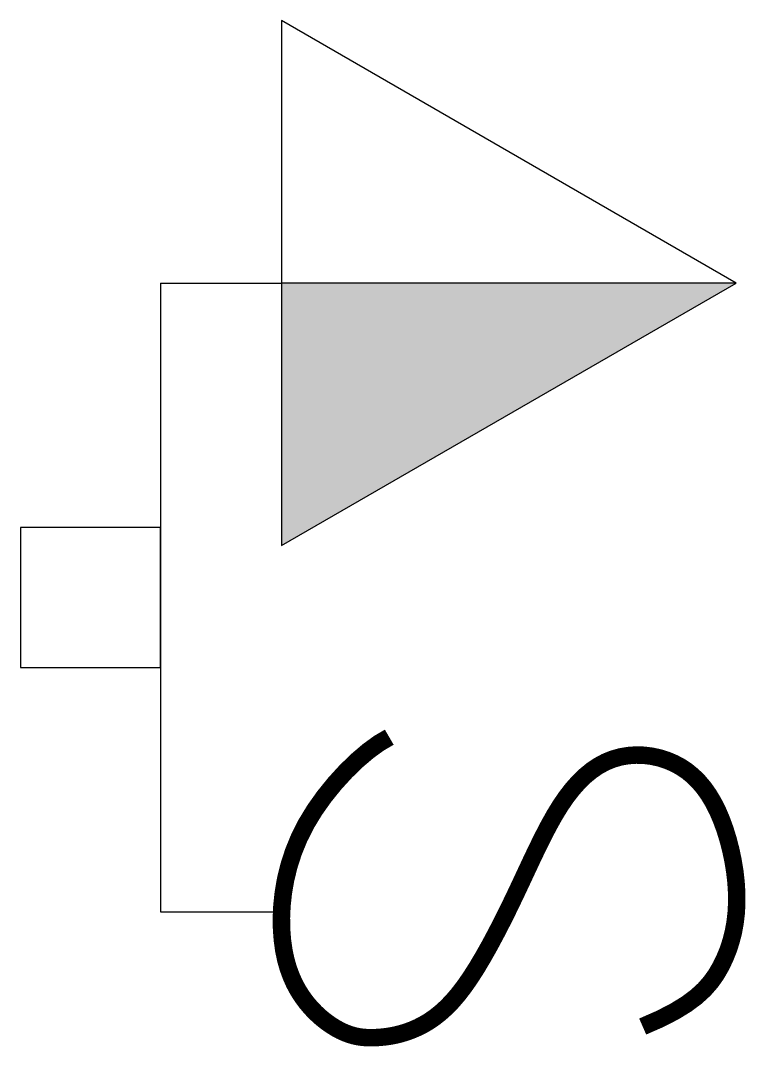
# Model space of a CAD drawing. Header units: millimetres. Extents: x -3096.776 to -3096.362, y 3744.998 to 3745.584.
import ezdxf

# ---------------------------------------------------------------- set-up
doc = ezdxf.new("R2010")
doc.units = ezdxf.units.MM
doc.header["$LTSCALE"] = 10
doc.layers.add('Ele_tomadas', color=2, linetype='Continuous')

msp = doc.modelspace()

# ---------------------------------------------------------------- hatches: boundary and pattern name
at = {"layer": 'Ele_tomadas'}
msp.add_hatch(color=1, dxfattribs=at).paths.add_polyline_path([(-3096.627, 3745.284), (-3096.36719, 3745.434), (-3096.627, 3745.434)])

# ---------------------------------------------------------------- linework, layer by layer
at = {"layer": 'Ele_tomadas', "color": 4}
for p, q in [((-3096.69628, 3745.434), (-3096.627, 3745.434)), ((-3096.69628, 3745.434), (-3096.69628, 3745.0748)), ((-3096.69628, 3745.0748), (-3096.627, 3745.0748))]:
    msp.add_line(p, q, dxfattribs=at)
at = {"layer": 'Ele_tomadas', "color": 1}
msp.add_line((-3096.36719, 3745.434), (-3096.627, 3745.434), dxfattribs=at)
at = {"layer": 'Ele_tomadas', "color": 3}
for points in [[(-3096.627, 3745.284), (-3096.36719, 3745.434), (-3096.627, 3745.584)], [(-3096.77628, 3745.2144), (-3096.69628, 3745.2144), (-3096.69628, 3745.2944), (-3096.77628, 3745.2944)]]:
    msp.add_lwpolyline(points, close=True, dxfattribs=at)
at = {"layer": 'Ele_tomadas', "color": 1, "const_width": 0.01}
msp.add_lwpolyline([(-3096.56549, 3745.17455), (-3096.57128, 3745.17118), (-3096.57746, 3745.1667), (-3096.58385, 3745.16127), (-3096.59029, 3745.15503), (-3096.59659, 3745.14813), (-3096.60259, 3745.14073), (-3096.6081, 3745.13298), (-3096.61295, 3745.12502), (-3096.617, 3745.11699), (-3096.62028, 3745.10897), (-3096.62284, 3745.10103), (-3096.62475, 3745.09323), (-3096.62606, 3745.08563), (-3096.62684, 3745.0783), (-3096.62715, 3745.0713), (-3096.62704, 3745.0647), (-3096.62657, 3745.05854), (-3096.62577, 3745.05282), (-3096.62466, 3745.04751), (-3096.62326, 3745.04259), (-3096.6216, 3745.03803), (-3096.6197, 3745.0338), (-3096.61759, 3745.02989), (-3096.61527, 3745.02627), (-3096.61279, 3745.02291), (-3096.61017, 3745.01982), (-3096.60744, 3745.017), (-3096.60464, 3745.01444), (-3096.6018, 3745.01214), (-3096.59896, 3745.01012), (-3096.59616, 3745.00836), (-3096.59341, 3745.00688), (-3096.59076, 3745.00566), (-3096.58818, 3745.0047), (-3096.58565, 3745.00396), (-3096.58315, 3745.00342), (-3096.58066, 3745.00308), (-3096.57814, 3745.00289), (-3096.57558, 3745.00285), (-3096.57296, 3745.00293), (-3096.57025, 3745.00312), (-3096.56745, 3745.00342), (-3096.56458, 3745.00385), (-3096.56164, 3745.00443), (-3096.55864, 3745.00519), (-3096.55558, 3745.00613), (-3096.55248, 3745.00727), (-3096.54934, 3745.00863), (-3096.54616, 3745.01024), (-3096.54295, 3745.01213), (-3096.53969, 3745.01436), (-3096.53639, 3745.01696), (-3096.53304, 3745.01998), (-3096.52963, 3745.02348), (-3096.52617, 3745.02749), (-3096.52265, 3745.03206), (-3096.51906, 3745.03722), (-3096.51543, 3745.04291), (-3096.51178, 3745.04905), (-3096.50812, 3745.05555), (-3096.50448, 3745.06235), (-3096.50087, 3745.06935), (-3096.49732, 3745.07647), (-3096.49385, 3745.08365), (-3096.49047, 3745.0908), (-3096.48717, 3745.09786), (-3096.48392, 3745.10478), (-3096.4807, 3745.11151), (-3096.47749, 3745.11799), (-3096.47427, 3745.12417), (-3096.47101, 3745.13), (-3096.46769, 3745.13541), (-3096.46429, 3745.14038), (-3096.4608, 3745.14489), (-3096.45721, 3745.14893), (-3096.45352, 3745.1525), (-3096.44972, 3745.15561), (-3096.4458, 3745.15824), (-3096.44175, 3745.1604), (-3096.43757, 3745.16209), (-3096.43326, 3745.1633), (-3096.42886, 3745.16405), (-3096.4244, 3745.16435), (-3096.41994, 3745.16423), (-3096.41551, 3745.16368), (-3096.41117, 3745.16274), (-3096.40695, 3745.16141), (-3096.4029, 3745.15972), (-3096.39905, 3745.15766), (-3096.39542, 3745.15525), (-3096.39199, 3745.15246), (-3096.38877, 3745.14929), (-3096.38575, 3745.14573), (-3096.38293, 3745.14177), (-3096.38031, 3745.1374), (-3096.37787, 3745.13261), (-3096.37563, 3745.12741), (-3096.3736, 3745.12185), (-3096.3718, 3745.11603), (-3096.37025, 3745.11), (-3096.36896, 3745.10386), (-3096.36796, 3745.09768), (-3096.36727, 3745.09153), (-3096.3669, 3745.08549), (-3096.36687, 3745.07963), (-3096.36719, 3745.07395), (-3096.36784, 3745.06846), (-3096.36882, 3745.06314), (-3096.37014, 3745.058), (-3096.37177, 3745.05302), (-3096.37372, 3745.04821), (-3096.37599, 3745.04355), (-3096.37859, 3745.03905), (-3096.38168, 3745.03468), (-3096.38545, 3745.03039), (-3096.39006, 3745.02617), (-3096.39571, 3745.02198), (-3096.40256, 3745.01778), (-3096.41081, 3745.01355), (-3096.42063, 3745.00925)], dxfattribs=at)

doc.saveas('drawing.dxf')
